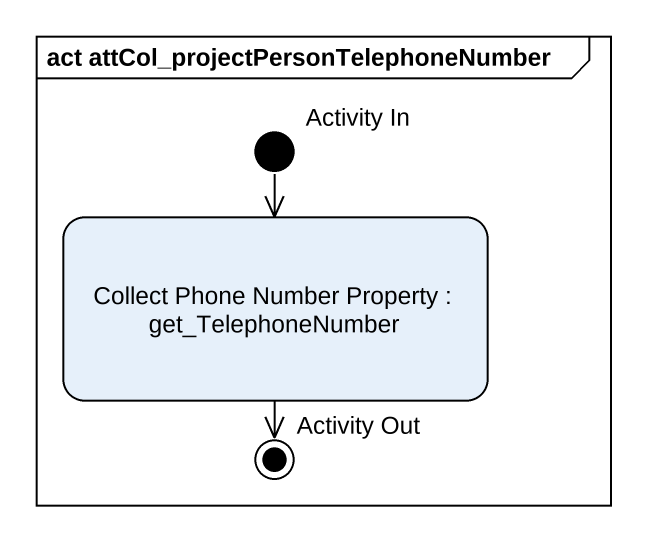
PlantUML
@startuml
mainframe act attCol_projectPersonTelephoneNumber
hide empty description
state "Activity In" as Activity_In <<start>>
state "Collect Phone Number Property : get_TelephoneNumber" as Collect_Phone_Number
state "Activity Out" as Activity_Out <<end>>
Activity_In --> Collect_Phone_Number
Collect_Phone_Number --> Activity_Out
@enduml
